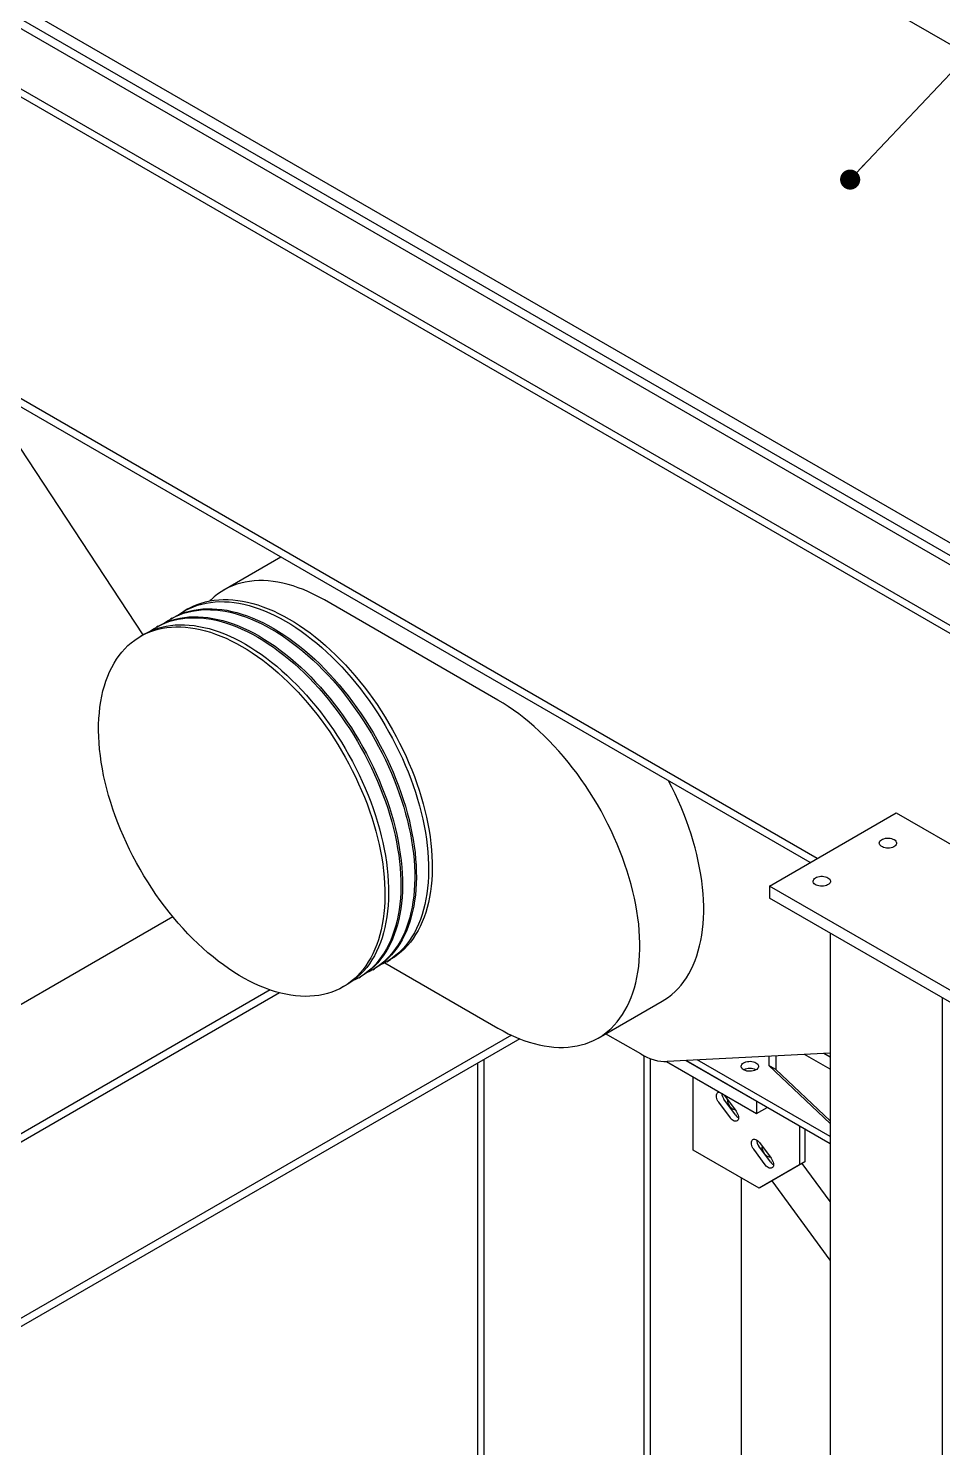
# Model space of a CAD drawing. Header units: millimetres. Extents: x 861 to 27901, y 673 to 17923.
# Drawn here: x 20626 to 21557, y 8355 to 9801 of the extents above; entities that cross this region are included whole.
import ezdxf

# ---------------------------------------------------------------- set-up
doc = ezdxf.new("R2010")
doc.units = ezdxf.units.MM
doc.header["$LTSCALE"] = 33.3
doc.layers.add('CAPA_1', color=7, linetype='Continuous')
doc.layers.add('STRUC', color=4, linetype='Continuous')
doc.dimstyles.new('SLDDIMSTYLE1', dxfattribs={"dimtxt": 0.18, "dimasz": 20.492308, "dimexe": 0, "dimexo": 0.0625, "dimgap": 0, "dimtad": 0, "dimtih": 1, "dimtoh": 1, "dimdec": 0, "dimrnd": 1e-09, "dimzin": 0, "dimdsep": 46, "dimtxsty": 'Standard', "dimblk1": 'DOT', "dimblk2": 'DOT', "dimsah": 1, "dimcen": 0.09, "dimadec": 0, "dimazin": 0, "dimtfac": 20.492308, "dimtdec": 0, "dimtofl": 0, "dimtmove": 0, "dimatfit": 3, "dimldrblk": 'DOT', "dimfxl": 1, "dimfrac": 2, "dimtolj": 1, "dimtzin": 0, "dimarcsym": 0})

# ---------------------------------------------------------------- blocks, each defined once
blk = doc.blocks.new('_Dot')
at = {"color": 0, "linetype": 'ByBlock', "lineweight": -2}
blk.add_line((-0.5, 0), (-1, 0), dxfattribs=at)
at = {"color": 0, "linetype": 'ByBlock', "const_width": 0.5}
blk.add_lwpolyline([(-0.25, 0, 1), (0.25, 0, 1)], format="xyb", close=True, dxfattribs=at)

msp = doc.modelspace()

# ---------------------------------------------------------------- linework, layer by layer
at = {"color": 7, "linetype": 'Continuous', "lineweight": 25}
for p, q in [((20564.1, 10362.09), (23241.14, 8816.67)), ((20003.47, 10177.94), (22680.5, 8632.52)), ((22607.62, 8590.45), (19885.74, 10161.76)), ((22665.12, 8618.83), (19988.09, 10164.24)), ((19992.26, 10171.47), (22669.29, 8626.05)), ((22607.62, 8582.23), (19930.59, 10127.65)), ((21429.18, 8955.27), (20196.88, 9666.66)), ((21422.06, 8951.16), (20196.88, 9658.44)), ((20742.87, 9183.07), (20573.05, 9441.28)), ((20883.19, 9262.24), (20825.13, 9228.72)), ((20788.45, 9209.38), (20784.72, 9207.23)), ((21104, 9116.65), (20927.4, 9218.6)), ((20772.26, 9200.03), (20770.58, 9199.06)), ((20743.97, 9183.71), (20740.24, 9181.55)), ((20758.12, 9191.87), (20756.43, 9190.9)), ((20988.85, 8849.06), (21104, 8782.59)), ((20990.84, 8850.17), (20994.58, 8852.32)), ((20962.56, 8833.84), (20964.24, 8834.81)), ((20976.7, 8842), (20978.38, 8842.97)), ((20946.36, 8824.49), (20950.1, 8826.65)), ((21206.27, 8772.46), (21271.3, 8810)), ((21249.5, 8756.2), (21213.8, 8776.81)), ((21442.32, 8757.16), (21276.31, 8748.6))]:
    msp.add_line(p, q, dxfattribs=at)
at = {"color": 7, "linetype": 'Continuous', "lineweight": 25, "flags": 128}
for points in [[(20927.4, 9218.6), (20922.05, 9221.57), (20916.71, 9224.31), (20911.39, 9226.81), (20906.09, 9229.07), (20900.82, 9231.09), (20895.58, 9232.87), (20890.39, 9234.4), (20885.25, 9235.68), (20880.16, 9236.71), (20875.14, 9237.48), (20870.2, 9238), (20865.33, 9238.27), (20860.54, 9238.28), (20855.85, 9238.03), (20851.25, 9237.53), (20846.76, 9236.78), (20842.38, 9235.78), (20838.11, 9234.52), (20833.97, 9233.01), (20829.95, 9231.26), (20826.07, 9229.26), (20822.32, 9227.01), (20818.72, 9224.53), (20815.27, 9221.81), (20811.97, 9218.86), (20810.66, 9217.58)], [(20764.53, 9195.14), (20764.6, 9195.19), (20768.23, 9197.64), (20772, 9199.86), (20775.9, 9201.84), (20779.94, 9203.57), (20784.11, 9205.05), (20788.39, 9206.28), (20792.79, 9207.27), (20797.31, 9208), (20801.92, 9208.48), (20806.63, 9208.7), (20811.43, 9208.67), (20816.31, 9208.39), (20821.28, 9207.85), (20826.31, 9207.06), (20831.41, 9206.02), (20836.56, 9204.73), (20841.76, 9203.18), (20847.01, 9201.4), (20852.29, 9199.36), (20857.6, 9197.09), (20862.94, 9194.58), (20868.28, 9191.83), (20873.64, 9188.86)], [(20772.26, 9200.03), (20773.68, 9200.83), (20777.59, 9202.81), (20781.62, 9204.54), (20785.79, 9206.02), (20790.08, 9207.25), (20794.48, 9208.24), (20798.99, 9208.97), (20803.6, 9209.45), (20808.31, 9209.67), (20813.11, 9209.64), (20818, 9209.36), (20822.96, 9208.82), (20827.99, 9208.03), (20833.09, 9206.99), (20838.24, 9205.7), (20843.44, 9204.16), (20848.69, 9202.37), (20853.97, 9200.34), (20859.28, 9198.06), (20864.62, 9195.55), (20869.97, 9192.81), (20875.32, 9189.83)], [(20778.68, 9203.3), (20778.74, 9203.35), (20782.37, 9205.81), (20786.14, 9208.02), (20790.05, 9210), (20794.08, 9211.73), (20798.25, 9213.21), (20802.54, 9214.45), (20806.94, 9215.43), (20811.45, 9216.16), (20816.06, 9216.64), (20820.77, 9216.86), (20825.57, 9216.83), (20830.46, 9216.55), (20835.42, 9216.01), (20840.45, 9215.22), (20845.55, 9214.18), (20850.7, 9212.89), (20855.9, 9211.35), (20861.15, 9209.56), (20866.43, 9207.53), (20871.75, 9205.26), (20877.08, 9202.74), (20882.43, 9200), (20887.78, 9197.02)], [(20788.45, 9209.38), (20789.87, 9210.18), (20793.78, 9212.16), (20797.82, 9213.89), (20801.98, 9215.37), (20806.27, 9216.6), (20810.67, 9217.59), (20815.18, 9218.32), (20819.8, 9218.8), (20824.51, 9219.02), (20829.31, 9218.99), (20834.19, 9218.71), (20839.15, 9218.17), (20844.19, 9217.38), (20849.28, 9216.34), (20854.44, 9215.05), (20859.64, 9213.5), (20864.89, 9211.72), (20870.17, 9209.69), (20875.48, 9207.41), (20880.81, 9204.9), (20886.16, 9202.15), (20891.52, 9199.18)], [(20743.97, 9183.71), (20745.39, 9184.5), (20749.3, 9186.48), (20753.34, 9188.21), (20757.51, 9189.69), (20761.79, 9190.93), (20766.19, 9191.91), (20770.7, 9192.64), (20775.32, 9193.12), (20780.03, 9193.34), (20784.83, 9193.31), (20789.71, 9193.03), (20794.67, 9192.49), (20799.71, 9191.7), (20804.8, 9190.66), (20809.96, 9189.37), (20815.16, 9187.83), (20820.41, 9186.04), (20825.69, 9184.01), (20831, 9181.73), (20836.33, 9179.22), (20841.68, 9176.48), (20847.04, 9173.5)], [(20750.39, 9186.98), (20750.46, 9187.02), (20754.09, 9189.48), (20757.85, 9191.7), (20761.76, 9193.67), (20765.8, 9195.4), (20769.97, 9196.88), (20774.25, 9198.12), (20778.65, 9199.1), (20783.16, 9199.83), (20787.78, 9200.31), (20792.49, 9200.54), (20797.29, 9200.51), (20802.17, 9200.22), (20807.13, 9199.69), (20812.17, 9198.9), (20817.26, 9197.85), (20822.42, 9196.56), (20827.62, 9195.02), (20832.87, 9193.23), (20838.15, 9191.2), (20843.46, 9188.93), (20848.79, 9186.42), (20854.14, 9183.67), (20859.5, 9180.69)], [(20758.12, 9191.87), (20759.54, 9192.67), (20763.44, 9194.64), (20767.48, 9196.37), (20771.65, 9197.86), (20775.93, 9199.09), (20780.33, 9200.07), (20784.85, 9200.8), (20789.46, 9201.28), (20794.17, 9201.51), (20798.97, 9201.48), (20803.85, 9201.19), (20808.82, 9200.66), (20813.85, 9199.87), (20818.95, 9198.82), (20824.1, 9197.53), (20829.3, 9195.99), (20834.55, 9194.2), (20839.83, 9192.17), (20845.14, 9189.9), (20850.48, 9187.39), (20855.82, 9184.64), (20861.18, 9181.66)], [(20887.78, 9197.02), (20893.14, 9193.82), (20898.48, 9190.39), (20903.82, 9186.74), (20909.13, 9182.88), (20914.41, 9178.81), (20919.66, 9174.54), (20924.86, 9170.08), (20930.01, 9165.42), (20935.11, 9160.58), (20940.14, 9155.56), (20945.1, 9150.37), (20949.99, 9145.01), (20954.79, 9139.5), (20959.5, 9133.83), (20964.11, 9128.03), (20968.62, 9122.09), (20973.03, 9116.03), (20977.31, 9109.84), (20981.48, 9103.55), (20985.52, 9097.16), (20989.42, 9090.67), (20993.19, 9084.1), (20996.82, 9077.46), (21000.3, 9070.75), (21003.63, 9063.98), (21006.8, 9057.17), (21009.81, 9050.31), (21012.66, 9043.43), (21015.33, 9036.53), (21017.84, 9029.62), (21020.17, 9022.71), (21022.32, 9015.8), (21024.29, 9008.91), (21026.08, 9002.05), (21027.68, 8995.22), (21029.09, 8988.44), (21030.3, 8981.72), (21031.33, 8975.06), (21032.16, 8968.47), (21032.8, 8961.96), (21033.24, 8955.54), (21033.49, 8949.22), (21033.54, 8943.01), (21033.39, 8936.91), (21033.05, 8930.94), (21032.51, 8925.09), (21031.77, 8919.39), (21030.84, 8913.84), (21029.72, 8908.44), (21028.4, 8903.2), (21026.9, 8898.14), (21025.21, 8893.25), (21023.33, 8888.54), (21021.27, 8884.02), (21019.03, 8879.7), (21016.61, 8875.58), (21014.02, 8871.66), (21011.25, 8867.96), (21008.32, 8864.47), (21005.23, 8861.21), (21001.98, 8858.17), (20998.58, 8855.36), (20995.02, 8852.78), (20991.32, 8850.45), (20987.49, 8848.35), (20984.42, 8846.9)], [(20891.52, 9199.18), (20896.87, 9195.97), (20902.22, 9192.54), (20907.55, 9188.9), (20912.86, 9185.04), (20918.15, 9180.97), (20923.39, 9176.7), (20928.6, 9172.23), (20933.75, 9167.58), (20938.85, 9162.73), (20943.88, 9157.71), (20948.84, 9152.52), (20953.72, 9147.17), (20958.53, 9141.65), (20963.24, 9135.99), (20967.85, 9130.19), (20972.36, 9124.25), (20976.76, 9118.18), (20981.05, 9112), (20985.21, 9105.71), (20989.25, 9099.31), (20993.16, 9092.83), (20996.93, 9086.26), (21000.55, 9079.61), (21004.03, 9072.9), (21007.36, 9066.14), (21010.53, 9059.32), (21013.55, 9052.47), (21016.39, 9045.59), (21019.07, 9038.69), (21021.58, 9031.77), (21023.91, 9024.86), (21026.06, 9017.96), (21028.03, 9011.07), (21029.81, 9004.21), (21031.41, 8997.38), (21032.82, 8990.6), (21034.04, 8983.87), (21035.07, 8977.21), (21035.9, 8970.62), (21036.54, 8964.11), (21036.98, 8957.69), (21037.23, 8951.37), (21037.27, 8945.16), (21037.13, 8939.06), (21036.78, 8933.09), (21036.24, 8927.25), (21035.51, 8921.55), (21034.58, 8916), (21033.45, 8910.6), (21032.14, 8905.36), (21030.63, 8900.29), (21028.94, 8895.4), (21027.06, 8890.7), (21025, 8886.18), (21022.76, 8881.85), (21020.34, 8877.73), (21017.75, 8873.82), (21014.99, 8870.11), (21012.06, 8866.63), (21008.97, 8863.36), (21005.72, 8860.32), (21002.31, 8857.51), (20998.76, 8854.94), (20995.06, 8852.6), (20994.58, 8852.32)], [(20843.3, 9171.34), (20848.66, 9168.14), (20854, 9164.71), (20859.34, 9161.06), (20864.65, 9157.21), (20869.93, 9153.14), (20875.18, 9148.87), (20880.38, 9144.4), (20885.53, 9139.74), (20890.63, 9134.9), (20895.66, 9129.88), (20900.63, 9124.69), (20905.51, 9119.33), (20910.31, 9113.82), (20915.02, 9108.16), (20919.63, 9102.35), (20924.14, 9096.41), (20928.55, 9090.35), (20932.83, 9084.17), (20937, 9077.87), (20941.04, 9071.48), (20944.94, 9064.99), (20948.71, 9058.43), (20952.34, 9051.78), (20955.82, 9045.07), (20959.15, 9038.3), (20962.32, 9031.49), (20965.33, 9024.64), (20968.18, 9017.76), (20970.85, 9010.85), (20973.36, 9003.94), (20975.69, 8997.03), (20977.84, 8990.12), (20979.81, 8983.23), (20981.6, 8976.37), (20983.2, 8969.55), (20984.61, 8962.77), (20985.82, 8956.04), (20986.85, 8949.38), (20987.68, 8942.79), (20988.32, 8936.28), (20988.76, 8929.86), (20989.01, 8923.54), (20989.06, 8917.33), (20988.91, 8911.23), (20988.57, 8905.26), (20988.03, 8899.42), (20987.29, 8893.72), (20986.36, 8888.16), (20985.24, 8882.76), (20983.92, 8877.53), (20982.42, 8872.46), (20980.73, 8867.57), (20978.85, 8862.86), (20976.79, 8858.34), (20974.55, 8854.02), (20972.13, 8849.9), (20969.54, 8845.98), (20966.77, 8842.28), (20963.85, 8838.79), (20960.75, 8835.53), (20957.5, 8832.49), (20954.1, 8829.68), (20950.54, 8827.11), (20946.84, 8824.77), (20943.01, 8822.67), (20939.03, 8820.82), (20934.93, 8819.21), (20930.7, 8817.85), (20926.36, 8816.75), (20921.9, 8815.89), (20917.34, 8815.28), (20912.68, 8814.93), (20907.92, 8814.83), (20903.08, 8814.99), (20898.15, 8815.4), (20893.16, 8816.07), (20888.09, 8816.98), (20882.96, 8818.15), (20877.78, 8819.57), (20872.56, 8821.23), (20867.29, 8823.14), (20862, 8825.29), (20856.67, 8827.69), (20851.33, 8830.32), (20845.98, 8833.18), (20840.62, 8836.27), (20835.27, 8839.59), (20829.93, 8843.12), (20824.61, 8846.88), (20819.31, 8850.84), (20814.04, 8855.01), (20808.82, 8859.38), (20803.64, 8863.94), (20798.51, 8868.69), (20793.45, 8873.63), (20788.45, 8878.73), (20783.52, 8884.01), (20778.68, 8889.44), (20773.92, 8895.03), (20769.26, 8900.77), (20764.7, 8906.64), (20760.24, 8912.64), (20755.9, 8918.77), (20751.67, 8925.01), (20747.57, 8931.35), (20743.6, 8937.79), (20739.76, 8944.32), (20736.06, 8950.93), (20732.5, 8957.6), (20729.1, 8964.34), (20725.85, 8971.14), (20722.76, 8977.97), (20719.83, 8984.84), (20717.06, 8991.73), (20714.47, 8998.64), (20712.05, 9005.55), (20709.81, 9012.46), (20707.75, 9019.36), (20705.87, 9026.24), (20704.18, 9033.08), (20702.68, 9039.89), (20701.36, 9046.64), (20700.24, 9053.34), (20699.31, 9059.96), (20698.57, 9066.52), (20698.03, 9072.98), (20697.69, 9079.35), (20697.54, 9085.62), (20697.59, 9091.77), (20697.84, 9097.81), (20698.28, 9103.72), (20698.92, 9109.49), (20699.75, 9115.12), (20700.78, 9120.6), (20702, 9125.91), (20703.41, 9131.07), (20705.01, 9136.05), (20706.79, 9140.85), (20708.76, 9145.46), (20710.91, 9149.88), (20713.24, 9154.1), (20715.75, 9158.12), (20718.43, 9161.93), (20721.27, 9165.53), (20724.28, 9168.91), (20727.45, 9172.06), (20730.78, 9174.98), (20734.26, 9177.67), (20737.89, 9180.13), (20741.66, 9182.35), (20745.57, 9184.32), (20749.61, 9186.05), (20753.77, 9187.54), (20758.06, 9188.77), (20762.46, 9189.75), (20766.97, 9190.48), (20771.58, 9190.96), (20776.29, 9191.19), (20781.09, 9191.16), (20785.98, 9190.87), (20790.94, 9190.34), (20795.97, 9189.55), (20801.07, 9188.5), (20806.22, 9187.21), (20811.42, 9185.67), (20816.67, 9183.88), (20821.95, 9181.85), (20827.27, 9179.58), (20832.6, 9177.07), (20837.95, 9174.32), (20843.3, 9171.34)], [(20859.5, 9180.69), (20864.85, 9177.49), (20870.2, 9174.06), (20875.53, 9170.41), (20880.84, 9166.55), (20886.13, 9162.49), (20891.37, 9158.22), (20896.58, 9153.75), (20901.73, 9149.09), (20906.83, 9144.25), (20911.86, 9139.23), (20916.82, 9134.04), (20921.71, 9128.68), (20926.51, 9123.17), (20931.22, 9117.51), (20935.83, 9111.7), (20940.34, 9105.76), (20944.74, 9099.7), (20949.03, 9093.51), (20953.19, 9087.22), (20957.23, 9080.83), (20961.14, 9074.34), (20964.91, 9067.77), (20968.53, 9061.13), (20972.01, 9054.42), (20975.34, 9047.65), (20978.51, 9040.84), (20981.53, 9033.99), (20984.37, 9027.1), (20987.05, 9020.2), (20989.56, 9013.29), (20991.89, 9006.38), (20994.04, 8999.47), (20996.01, 8992.58), (20997.79, 8985.72), (20999.39, 8978.9), (21000.8, 8972.12), (21002.02, 8965.39), (21003.05, 8958.73), (21003.88, 8952.14), (21004.52, 8945.63), (21004.96, 8939.21), (21005.21, 8932.89), (21005.26, 8926.68), (21005.11, 8920.58), (21004.76, 8914.61), (21004.22, 8908.77), (21003.49, 8903.07), (21002.56, 8897.51), (21001.43, 8892.11), (21000.12, 8886.88), (20998.62, 8881.81), (20996.92, 8876.92), (20995.04, 8872.21), (20992.98, 8867.69), (20990.74, 8863.37), (20988.32, 8859.25), (20985.73, 8855.33), (20982.97, 8851.63), (20980.04, 8848.14), (20976.95, 8844.88), (20973.7, 8841.84), (20970.29, 8839.03), (20966.74, 8836.46), (20963.04, 8834.12), (20959.2, 8832.02), (20956.14, 8830.57)], [(20861.18, 9181.66), (20866.53, 9178.46), (20871.88, 9175.03), (20877.21, 9171.38), (20882.53, 9167.53), (20887.81, 9163.46), (20893.05, 9159.19), (20898.26, 9154.72), (20903.41, 9150.06), (20908.51, 9145.22), (20913.54, 9140.2), (20918.5, 9135.01), (20923.39, 9129.65), (20928.19, 9124.14), (20932.9, 9118.48), (20937.51, 9112.67), (20942.02, 9106.73), (20946.42, 9100.67), (20950.71, 9094.49), (20954.87, 9088.19), (20958.91, 9081.8), (20962.82, 9075.31), (20966.59, 9068.75), (20970.22, 9062.1), (20973.7, 9055.39), (20977.02, 9048.62), (20980.2, 9041.81), (20983.21, 9034.96), (20986.05, 9028.08), (20988.73, 9021.17), (20991.24, 9014.26), (20993.57, 9007.35), (20995.72, 9000.44), (20997.69, 8993.55), (20999.47, 8986.69), (21001.07, 8979.87), (21002.48, 8973.09), (21003.7, 8966.36), (21004.73, 8959.7), (21005.56, 8953.11), (21006.2, 8946.6), (21006.64, 8940.18), (21006.89, 8933.86), (21006.94, 8927.65), (21006.79, 8921.55), (21006.45, 8915.58), (21005.91, 8909.74), (21005.17, 8904.04), (21004.24, 8898.48), (21003.12, 8893.08), (21001.8, 8887.85), (21000.3, 8882.78), (20998.6, 8877.89), (20996.73, 8873.18), (20994.67, 8868.66), (20992.42, 8864.34), (20990.01, 8860.22), (20987.41, 8856.3), (20984.65, 8852.6), (20981.72, 8849.11), (20978.63, 8845.85), (20975.38, 8842.81), (20971.98, 8840), (20968.42, 8837.43), (20964.72, 8835.09), (20964.24, 8834.81)], [(20873.64, 9188.86), (20878.99, 9185.65), (20884.34, 9182.22), (20889.67, 9178.58), (20894.99, 9174.72), (20900.27, 9170.65), (20905.51, 9166.38), (20910.72, 9161.91), (20915.87, 9157.26), (20920.97, 9152.41), (20926, 9147.39), (20930.96, 9142.2), (20935.85, 9136.84), (20940.65, 9131.33), (20945.36, 9125.67), (20949.97, 9119.86), (20954.48, 9113.93), (20958.88, 9107.86), (20963.17, 9101.68), (20967.33, 9095.39), (20971.37, 9088.99), (20975.28, 9082.51), (20979.05, 9075.94), (20982.68, 9069.29), (20986.16, 9062.58), (20989.49, 9055.82), (20992.66, 9049), (20995.67, 9042.15), (20998.51, 9035.27), (21001.19, 9028.37), (21003.7, 9021.45), (21006.03, 9014.54), (21008.18, 9007.64), (21010.15, 9000.75), (21011.93, 8993.89), (21013.53, 8987.06), (21014.94, 8980.28), (21016.16, 8973.55), (21017.19, 8966.89), (21018.02, 8960.3), (21018.66, 8953.79), (21019.1, 8947.37), (21019.35, 8941.05), (21019.4, 8934.84), (21019.25, 8928.74), (21018.91, 8922.77), (21018.37, 8916.93), (21017.63, 8911.23), (21016.7, 8905.68), (21015.58, 8900.28), (21014.26, 8895.04), (21012.76, 8889.97), (21011.06, 8885.08), (21009.19, 8880.38), (21007.13, 8875.86), (21004.89, 8871.53), (21002.47, 8867.41), (20999.87, 8863.5), (20997.11, 8859.79), (20994.18, 8856.31), (20991.09, 8853.04), (20987.84, 8850), (20984.44, 8847.19), (20980.88, 8844.62), (20977.18, 8842.28), (20973.34, 8840.19), (20970.28, 8838.73)], [(20875.32, 9189.83), (20880.68, 9186.62), (20886.02, 9183.19), (20891.36, 9179.55), (20896.67, 9175.69), (20901.95, 9171.62), (20907.2, 9167.35), (20912.4, 9162.88), (20917.55, 9158.23), (20922.65, 9153.38), (20927.68, 9148.36), (20932.64, 9143.17), (20937.53, 9137.82), (20942.33, 9132.3), (20947.04, 9126.64), (20951.65, 9120.84), (20956.16, 9114.9), (20960.56, 9108.83), (20964.85, 9102.65), (20969.02, 9096.36), (20973.05, 9089.96), (20976.96, 9083.48), (20980.73, 9076.91), (20984.36, 9070.27), (20987.84, 9063.56), (20991.17, 9056.79), (20994.34, 9049.97), (20997.35, 9043.12), (21000.2, 9036.24), (21002.87, 9029.34), (21005.38, 9022.43), (21007.71, 9015.51), (21009.86, 9008.61), (21011.83, 9001.72), (21013.62, 8994.86), (21015.22, 8988.03), (21016.62, 8981.25), (21017.84, 8974.53), (21018.87, 8967.86), (21019.7, 8961.27), (21020.34, 8954.76), (21020.78, 8948.34), (21021.03, 8942.03), (21021.08, 8935.81), (21020.93, 8929.72), (21020.59, 8923.74), (21020.05, 8917.9), (21019.31, 8912.2), (21018.38, 8906.65), (21017.26, 8901.25), (21015.94, 8896.01), (21014.44, 8890.94), (21012.75, 8886.05), (21010.87, 8881.35), (21008.81, 8876.83), (21006.57, 8872.5), (21004.15, 8868.38), (21001.56, 8864.47), (20998.79, 8860.76), (20995.86, 8857.28), (20992.77, 8854.01), (20989.52, 8850.97), (20986.12, 8848.17), (20982.56, 8845.59), (20978.86, 8843.25), (20978.38, 8842.97)], [(20847.04, 9173.5), (20852.39, 9170.29), (20857.74, 9166.87), (20863.07, 9163.22), (20868.38, 9159.36), (20873.67, 9155.29), (20878.91, 9151.02), (20884.12, 9146.56), (20889.27, 9141.9), (20894.37, 9137.06), (20899.4, 9132.04), (20904.36, 9126.84), (20909.25, 9121.49), (20914.05, 9115.97), (20918.76, 9110.31), (20923.37, 9104.51), (20927.88, 9098.57), (20932.28, 9092.5), (20936.57, 9086.32), (20940.73, 9080.03), (20944.77, 9073.64), (20948.68, 9067.15), (20952.45, 9060.58), (20956.07, 9053.94), (20959.55, 9047.23), (20962.88, 9040.46), (20966.05, 9033.65), (20969.07, 9026.79), (20971.91, 9019.91), (20974.59, 9013.01), (20977.1, 9006.1), (20979.43, 8999.18), (20981.58, 8992.28), (20983.55, 8985.39), (20985.33, 8978.53), (20986.93, 8971.7), (20988.34, 8964.92), (20989.56, 8958.2), (20990.59, 8951.53), (20991.42, 8944.94), (20992.06, 8938.44), (20992.5, 8932.02), (20992.75, 8925.7), (20992.8, 8919.48), (20992.65, 8913.39), (20992.3, 8907.41), (20991.76, 8901.57), (20991.03, 8895.87), (20990.1, 8890.32), (20988.97, 8884.92), (20987.66, 8879.68), (20986.16, 8874.62), (20984.46, 8869.73), (20982.58, 8865.02), (20980.52, 8860.5), (20978.28, 8856.18), (20975.86, 8852.05), (20973.27, 8848.14), (20970.51, 8844.44), (20967.58, 8840.95), (20964.49, 8837.68), (20961.24, 8834.65), (20957.83, 8831.84), (20954.28, 8829.26), (20950.58, 8826.93), (20950.1, 8826.65)], [(21104, 8782.59), (21109.34, 8779.62), (21114.68, 8776.88), (21120, 8774.37), (21125.3, 8772.11), (21130.57, 8770.09), (21135.81, 8768.31), (21141, 8766.78), (21146.14, 8765.5), (21151.23, 8764.48), (21156.25, 8763.7), (21161.2, 8763.18), (21166.07, 8762.92), (21170.85, 8762.91), (21175.55, 8763.15), (21180.14, 8763.65), (21184.63, 8764.4), (21189.02, 8765.41), (21193.28, 8766.66), (21197.43, 8768.17), (21201.44, 8769.93), (21205.33, 8771.93), (21209.07, 8774.17), (21212.67, 8776.65), (21216.12, 8779.37), (21219.42, 8782.32), (21222.57, 8785.5), (21225.55, 8788.91), (21228.36, 8792.53), (21231.01, 8796.37), (21233.48, 8800.42), (21235.77, 8804.67), (21237.88, 8809.12), (21239.81, 8813.76), (21241.56, 8818.59), (21243.12, 8823.59), (21244.49, 8828.77), (21245.66, 8834.12), (21246.64, 8839.62), (21247.43, 8845.27), (21248.02, 8851.06), (21248.42, 8856.99), (21248.62, 8863.04), (21248.62, 8869.22), (21248.42, 8875.5), (21248.02, 8881.88), (21247.43, 8888.36), (21246.64, 8894.92), (21245.66, 8901.56), (21244.49, 8908.26), (21243.12, 8915.01), (21241.56, 8921.82), (21239.81, 8928.66), (21237.88, 8935.53), (21235.77, 8942.42), (21233.48, 8949.32), (21231.01, 8956.22), (21228.36, 8963.11), (21225.55, 8969.99), (21222.57, 8976.83), (21219.42, 8983.64), (21216.12, 8990.4), (21212.67, 8997.11), (21209.07, 9003.75), (21205.33, 9010.31), (21201.44, 9016.8), (21197.43, 9023.19), (21193.28, 9029.48), (21189.02, 9035.67), (21184.63, 9041.73), (21180.14, 9047.67), (21175.55, 9053.48), (21170.85, 9059.14), (21166.07, 9064.65), (21161.2, 9070.01), (21156.25, 9075.2), (21151.23, 9080.22), (21146.14, 9085.07), (21141, 9089.72), (21135.81, 9094.19), (21130.57, 9098.46), (21125.3, 9102.52), (21120, 9106.38), (21114.68, 9110.02), (21109.34, 9113.45), (21104, 9116.65)], [(21271.3, 8810), (21274.1, 8811.71), (21277.71, 8814.2), (21281.16, 8816.92), (21284.46, 8819.87), (21287.6, 8823.05), (21290.58, 8826.45), (21293.39, 8830.08), (21296.04, 8833.91), (21298.51, 8837.96), (21300.8, 8842.21), (21302.92, 8846.66), (21304.85, 8851.3), (21306.59, 8856.13), (21308.15, 8861.14), (21309.52, 8866.32), (21310.7, 8871.66), (21311.68, 8877.16), (21312.46, 8882.81), (21313.06, 8888.6), (21313.45, 8894.53), (21313.65, 8900.59), (21313.65, 8906.76), (21313.45, 8913.04), (21313.06, 8919.43), (21312.46, 8925.9), (21311.68, 8932.46), (21310.7, 8939.1), (21309.52, 8945.8), (21308.15, 8952.56), (21306.59, 8959.36), (21304.85, 8966.2), (21302.92, 8973.07), (21300.8, 8979.96), (21298.51, 8986.86), (21296.04, 8993.77), (21293.39, 9000.66), (21290.58, 9007.53), (21287.6, 9014.37), (21284.46, 9021.18), (21281.16, 9027.94), (21277.82, 9034.42)], [(21249.5, 8756.2), (21252.99, 8754.31), (21256.47, 8752.67), (21259.92, 8751.31), (21263.34, 8750.21), (21266.69, 8749.39), (21269.98, 8748.85), (21273.19, 8748.58), (21276.31, 8748.6)]]:
    msp.add_lwpolyline(points, dxfattribs=at)
at = {"layer": 'STRUC', "linetype": 'Continuous', "lineweight": 25}
for p, q in [((21380.64, 8927.25), (21509.59, 9001.69)), ((21509.59, 9001.69), (21733.84, 8872.23)), ((21380.64, 8927.25), (21380.64, 8914.92)), ((21604.9, 8797.79), (21380.64, 8927.25)), ((21604.9, 8785.46), (21380.64, 8914.92)), ((20773.22, 8895.89), (20289.41, 8616.59)), ((21442.32, 8879.31), (21442.32, 8027.1)), ((20872.13, 8821.38), (20346.4, 8517.88)), ((20881.75, 8818.46), (20350.07, 8511.53)), ((21556.53, 8813.38), (21556.53, 7553.75)), ((21117.86, 8775.36), (20427.76, 8376.97)), ((21126.25, 8771.73), (20431.43, 8370.62)), ((21083.36, 8746.98), (21083.36, 7854.88)), ((21089.63, 8750.59), (21089.63, 7858.5)), ((21252.82, 8754.39), (21252.82, 7923.06)), ((21259.09, 8751.62), (21259.09, 7926.68)), ((21275.77, 8748.58), (21367.45, 8695.65)), ((21295.39, 8749.58), (21367.45, 8707.99)), ((21442.32, 8664.76), (21295.4, 8749.58)), ((21442.32, 8672), (21306.9, 8750.18)), ((21379.83, 8753.94), (21379.83, 8744.48)), ((21386.95, 8740.37), (21379.83, 8744.48)), ((21379.83, 8744.48), (21442.32, 8685.48)), ((21386.95, 8754.3), (21386.95, 8740.37)), ((21442.32, 8740.78), (21416.28, 8755.82)), ((21442.32, 8753.11), (21435.89, 8756.83)), ((21302.84, 8658.34), (21302.84, 8732.95)), ((21386.95, 8740.37), (21442.32, 8688.09)), ((21340.8, 8691.08), (21328.95, 8707.03)), ((21346.14, 8694.16), (21334.29, 8710.12)), ((21334.87, 8713.88), (21346.72, 8697.92)), ((21367.45, 8707.99), (21367.45, 8695.65)), ((21367.45, 8707.99), (21367.45, 8707.99)), ((21367.45, 8695.65), (21378.13, 8701.82)), ((21411.2, 8682.73), (21411.2, 8643.22)), ((21416.54, 8679.65), (21416.54, 8646.31)), ((21370.11, 8619.5), (21302.84, 8658.34)), ((21376.36, 8643.2), (21364.51, 8659.16)), ((21381.7, 8646.29), (21369.85, 8662.24)), ((21370.43, 8666.01), (21382.28, 8650.05)), ((21416.54, 8646.31), (21375.45, 8622.58)), ((21416.54, 8646.31), (21411.2, 8643.22)), ((21442.32, 8606.06), (21413.97, 8644.82)), ((21351.93, 8630), (21351.93, 7980.29)), ((21411.2, 8643.22), (21370.11, 8619.5)), ((21375.45, 8622.58), (21370.11, 8619.5)), ((21442.32, 8546.31), (21383.23, 8627.07))]:
    msp.add_line(p, q, dxfattribs=at)
at = {"layer": 'STRUC', "linetype": 'Continuous', "lineweight": 25, "flags": 128}
for points in [[(21507.41, 8974.54), (21508.42, 8973.84), (21509.2, 8973.05), (21509.72, 8972.19), (21509.97, 8971.29), (21509.93, 8970.37), (21509.62, 8969.48), (21509.03, 8968.63), (21508.19, 8967.86), (21507.12, 8967.19), (21505.87, 8966.64), (21504.46, 8966.22), (21502.95, 8965.96), (21501.38, 8965.86), (21499.8, 8965.92), (21498.27, 8966.14), (21496.83, 8966.52), (21495.53, 8967.04), (21494.41, 8967.68), (21493.51, 8968.43), (21492.86, 8969.26), (21492.48, 8970.15), (21492.37, 8971.06), (21492.55, 8971.96), (21493, 8972.84), (21493.72, 8973.65), (21494.67, 8974.38), (21495.84, 8974.99), (21497.18, 8975.48), (21498.64, 8975.82), (21500.19, 8976), (21501.77, 8976.02), (21503.33, 8975.88), (21504.82, 8975.57), (21506.2, 8975.12), (21507.41, 8974.54)], [(21440.13, 8935.7), (21441.14, 8935), (21441.92, 8934.21), (21442.45, 8933.35), (21442.69, 8932.45), (21442.66, 8931.54), (21442.34, 8930.64), (21441.75, 8929.8), (21440.91, 8929.02), (21439.85, 8928.35), (21438.59, 8927.8), (21437.18, 8927.39), (21435.67, 8927.12), (21434.1, 8927.02), (21432.52, 8927.08), (21430.99, 8927.31), (21429.55, 8927.68), (21428.26, 8928.2), (21427.14, 8928.85), (21426.24, 8929.6), (21425.59, 8930.43), (21425.2, 8931.31), (21425.09, 8932.22), (21425.27, 8933.13), (21425.72, 8934), (21426.44, 8934.81), (21427.4, 8935.54), (21428.56, 8936.15), (21429.9, 8936.64), (21431.37, 8936.98), (21432.92, 8937.16), (21434.49, 8937.18), (21436.05, 8937.04), (21437.55, 8936.74), (21438.92, 8936.29), (21440.13, 8935.7)], [(21366.84, 8747.24), (21367.85, 8746.54), (21368.63, 8745.75), (21369.15, 8744.89), (21369.4, 8743.98), (21369.37, 8743.07), (21369.05, 8742.18), (21368.46, 8741.33), (21367.62, 8740.56), (21366.55, 8739.89), (21365.3, 8739.34), (21363.89, 8738.92), (21362.38, 8738.66), (21360.81, 8738.56), (21359.23, 8738.62), (21357.7, 8738.84), (21356.26, 8739.22), (21354.96, 8739.74), (21353.85, 8740.38), (21352.95, 8741.13), (21352.29, 8741.96), (21351.91, 8742.85), (21351.8, 8743.76), (21351.98, 8744.66), (21352.43, 8745.54), (21353.15, 8746.35), (21354.11, 8747.07), (21355.27, 8747.69), (21356.61, 8748.17), (21358.08, 8748.51), (21359.62, 8748.7), (21361.2, 8748.72), (21362.76, 8748.57), (21364.25, 8748.27), (21365.63, 8747.82), (21366.84, 8747.24)], [(21328.95, 8707.03), (21328.14, 8708.27), (21327.47, 8709.58), (21326.98, 8710.93), (21326.67, 8712.27), (21326.57, 8713.53), (21326.67, 8714.67), (21326.97, 8715.66), (21327.47, 8716.44), (21328.13, 8716.99), (21328.94, 8717.3), (21329.86, 8717.33), (21329.9, 8717.33)], [(21333.92, 8715.01), (21333.95, 8714.98), (21334.87, 8713.88)], [(21339.96, 8703.2), (21340.88, 8702.09), (21341.88, 8701.15), (21342.92, 8700.42), (21343.96, 8699.93), (21344.96, 8699.68), (21345.43, 8699.66)], [(21346.72, 8697.92), (21347.53, 8696.69), (21348.2, 8695.37), (21348.69, 8694.02), (21349, 8692.69), (21349.1, 8691.43), (21349, 8690.28), (21348.7, 8689.3), (21348.21, 8688.52), (21347.54, 8687.96), (21346.74, 8687.66), (21345.81, 8687.62), (21344.81, 8687.85), (21343.77, 8688.33), (21342.73, 8689.05), (21341.73, 8689.97), (21340.8, 8691.08)], [(21364.51, 8659.16), (21363.7, 8660.39), (21363.03, 8661.71), (21362.54, 8663.06), (21362.23, 8664.4), (21362.13, 8665.66), (21362.23, 8666.8), (21362.53, 8667.79), (21363.02, 8668.57), (21363.68, 8669.12), (21364.49, 8669.42), (21365.42, 8669.46), (21366.42, 8669.24), (21367.46, 8668.76), (21368.5, 8668.04), (21369.5, 8667.11), (21370.43, 8666.01)], [(21375.23, 8655), (21376.14, 8653.89), (21377.14, 8652.95), (21378.18, 8652.22), (21379.23, 8651.73), (21380.23, 8651.48), (21381.16, 8651.51), (21381.19, 8651.51)], [(21382.28, 8650.05), (21383.09, 8648.82), (21383.75, 8647.5), (21384.25, 8646.15), (21384.55, 8644.82), (21384.66, 8643.55), (21384.56, 8642.41), (21384.26, 8641.43), (21383.76, 8640.64), (21383.1, 8640.09), (21382.29, 8639.79), (21381.37, 8639.75), (21380.37, 8639.98), (21379.33, 8640.46), (21378.28, 8641.17), (21377.28, 8642.1), (21376.36, 8643.2)]]:
    msp.add_lwpolyline(points, dxfattribs=at)
at = {"layer": 'STRUC', "linetype": 'Continuous', "lineweight": 25}
for centre, radius, start, end in [((21360.61, 8728.18), 13.37, 62.3985, 117.59559), ((21360.61, 8728.05), 13.48, 62.46164, 117.34429), ((21343.46, 8717.19), 11.58, 185.09268, 217.64833), ((21348.46, 8709.89), 10.82, 178.67421, 218.15879), ((21354.36, 8700.06), 10.12, 215.68047, 238.68104), ((21378.6, 8669.13), 11.14, 181.96345, 218.21501), ((21383.38, 8661.52), 10.44, 174.32929, 218.61365), ((21389.92, 8652.19), 10.12, 215.68047, 238.68104)]:
    msp.add_arc(centre, radius, start, end, dxfattribs=at)

# ---------------------------------------------------------------- leaders
at = {"layer": 'CAPA_1'}
msp.add_leader([(21462.75, 9646.71), (22104.52, 10326.92)], dimstyle='SLDDIMSTYLE1', dxfattribs=at)

doc.saveas('drawing.dxf')
